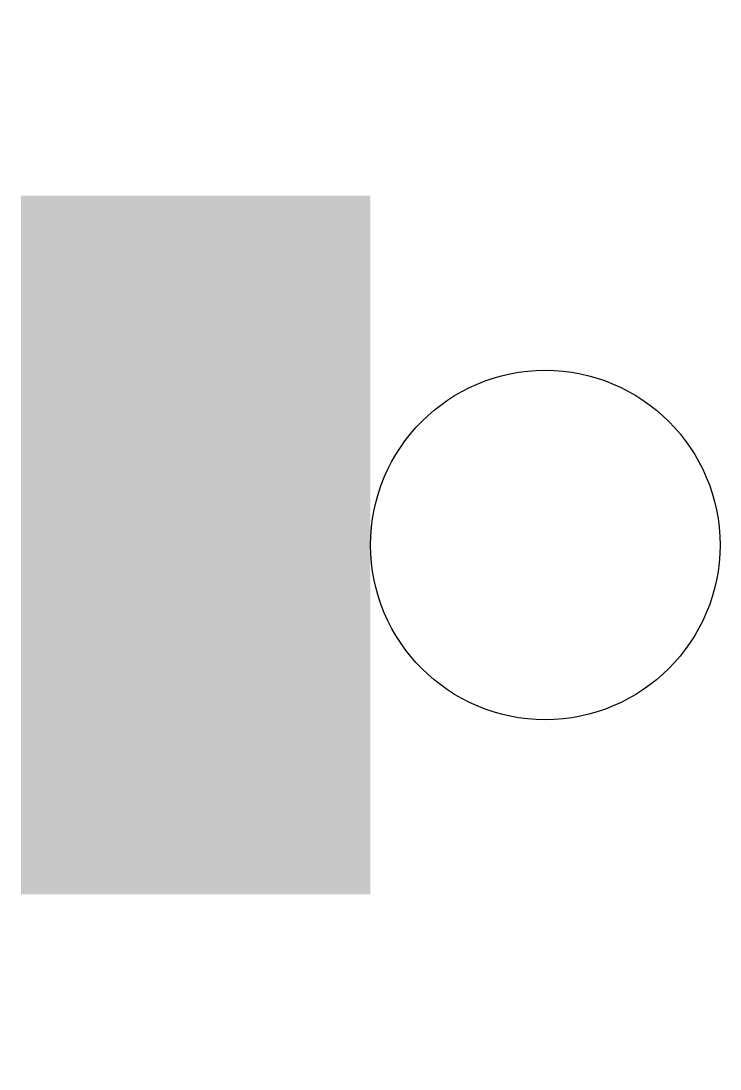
# Model space of a CAD drawing. Extents: x -1.5 to 0.5, y -1.5 to 1.5.
import ezdxf

# ---------------------------------------------------------------- set-up
doc = ezdxf.new("R2010")
doc.units = 0
doc.layers.get('0').update_dxf_attribs({"linetype": 'CONTINUOUS'})

msp = doc.modelspace()

# ---------------------------------------------------------------- linework, layer by layer
at = {"color": 0, "const_width": 1, "flags": 128}
msp.add_lwpolyline([(-1, 1), (-1, -1)], dxfattribs=at)
at = {"color": 0}
msp.add_circle((0, 0), 0.5, dxfattribs=at)

doc.saveas('drawing.dxf')
